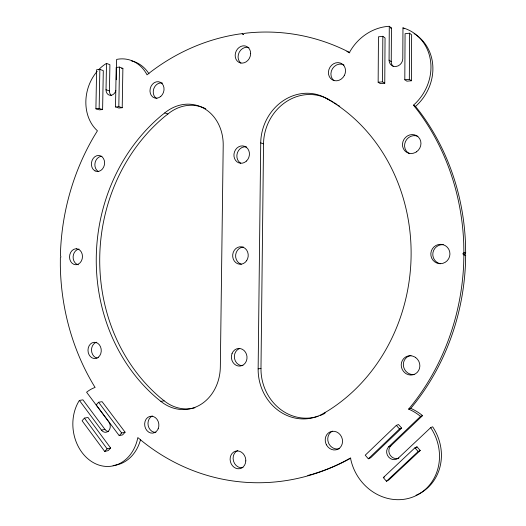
<?xml version="1.0" encoding="UTF-8"?>
<svg xmlns="http://www.w3.org/2000/svg" width="526" height="526" viewBox="0 0 526 526"><rect width="100%" height="100%" fill="white"/><g stroke="black" fill="none" stroke-linecap="round" stroke-linejoin="round"><path stroke-width="0.79" d="M408.623 409.11L410.714 408.38L412.101 408.991A47.866 43.599 60.2 0 1 422.523 415.579L420.498 416.355A48.175 43.842 60.4 0 0 410.017 409.721L408.623 409.11L410.306 407.124A225.522 201.616 -85 0 0 463.669 264.341L463.893 255.018L462.965 253.828L463.899 252.631L463.735 243.321A225.522 201.616 -85 0 0 417.894 110.782L413.475 105.154L414.278 104.45A47.07 42.218 -55.1 0 0 403.948 28.154L402.969 27.871L402.791 58.721A7.357 6.575 -53.5 0 1 395.894 66.493A7.357 6.575 -53.5 0 1 389.076 60.155L389.286 26.3L388.273 26.353A47.07 42.218 -55.1 0 0 349.974 51.528L349.481 52.442L347.43 51.357A225.522 201.616 -85 0 0 247.286 33.013L244.071 33.421L243.117 34.374L242.184 33.657L238.995 34.065A225.522 201.616 -85 0 0 148.72 73.469L147.037 74.83L146.655 74.107A39.871 32.356 -75.3 0 0 117.397 59.267L116.641 59.418L116.285 79.755M393.198 66.407A7.311 6.536 -53.3 0 1 391.239 61.673L391.449 28.029L389.286 26.3M404.81 79.761L405.073 33.723L409.576 33.191L411.641 34.907L411.398 80.754L406.907 81.175L404.81 79.761L409.327 79.341L411.398 80.754M409.327 79.341L409.576 33.191M378.148 82.266L378.45 36.827L382.836 36.314L385.052 37.99L384.762 83.239L380.39 83.647L378.148 82.266L382.54 81.852L384.762 83.239M382.54 81.852L382.836 36.314M318.158 416.25A47.531 43.171 78.4 0 1 260.981 368.437L263.533 143.822A47.13 42.35 -68.7 0 1 285.565 102.156A47.13 42.35 -68.7 0 1 328.645 99.499L333.096 102.031M325.278 412.943L323.378 413.489A47.827 43.382 78.5 0 1 279.628 411.411A47.827 43.382 78.5 0 1 258.141 368.864L260.725 142.894A47.419 42.547 -68.9 0 1 282.87 100.966A47.419 42.547 -68.9 0 1 326.153 98.27L328.645 99.499M102.609 109.546L99.144 108.507L99.848 69.379L96.613 69.761L95.91 108.81L99.381 109.849L102.609 109.546L103.3 70.635L99.848 69.379M115.851 90.603A6.154 4.964 -75 0 1 110.184 95.298A6.154 4.964 -75 0 1 106.028 89.755L106.495 63.409L109.901 64.691L109.441 90.893A6.121 4.944 -74.9 0 0 111.42 95.548M115.51 106.962L116.193 67.473L119.501 67.085L122.887 68.367L122.21 107.718L118.915 108.027L115.51 106.962L118.817 106.653L122.21 107.718M118.817 106.653L119.501 67.085M462.965 253.828L464.741 254.124L465.661 255.307L465.438 264.565A224.168 200.708 -85 0 1 412.391 406.414L410.714 408.38M416.013 495.288A47.866 43.599 60.2 0 0 432.661 426.796L430.649 427.592A48.175 43.842 60.4 0 1 412.759 497.063A48.175 43.842 60.4 0 1 350.494 458.001L344.168 461.466A225.522 201.616 -85 0 1 142.809 441.702L137.832 437.573A40.403 32.809 82.6 0 1 91.853 461.736A40.403 32.809 82.6 0 1 79.354 400.444L82.937 399.839L104.957 429.394A6.227 5.063 82.6 0 0 108.514 431.544M464.741 254.124L465.668 252.934L465.503 243.683A224.168 200.708 -85 0 0 419.906 111.992L415.514 106.397L413.475 105.154M84.423 418.124L82.082 420.747L104.72 451.459L108.224 450.598L110.618 447.988L87.993 417.46L84.423 418.124L107.126 448.836L110.618 447.988M98.572 402.258L96.199 404.915L119.218 435.627L122.67 434.851L125.096 432.201L102.09 401.673L98.572 402.258L121.657 432.964L125.096 432.201M104.72 451.459L107.126 448.836M119.218 435.627L121.657 432.964M396.321 425.37L365.235 455.2L368.325 458.797L370.659 457.758L401.673 428.111L398.498 424.535L396.321 425.37L399.51 428.966L401.673 428.111M368.325 458.797L399.51 428.966M430.689 427.651L398.465 457.975A7.463 6.792 60.5 0 1 388.629 457.068A7.463 6.792 60.5 0 1 388.681 446.784L420.55 416.401M388.681 446.784L390.884 445.818L422.575 415.625M383.303 477.588L414.915 447.823L416.993 446.837L420.228 450.486L388.694 480.06L386.459 481.257L383.303 477.588L384.434 477.003M415.803 447.948L416.993 446.837M386.459 481.257L418.17 451.499L420.228 450.486M415.514 106.397L416.309 105.7A46.775 42.001 -54.9 0 0 416.579 35.235M164.73 112.926L161.502 115.49A177.209 158.129 -85 0 0 157.116 398.36L160.871 401.391A44.71 38.24 84.7 0 0 199.9 404.994A44.71 38.24 84.7 0 0 220.335 366.852L223.208 145.432A44.269 37.629 -76.2 0 0 203.713 108.224A44.269 37.629 -76.2 0 0 164.73 112.926L167.932 113.978A44.013 37.477 -76.2 0 1 205.751 108.79M167.932 113.978L164.71 116.522A176.144 157.419 -85 0 0 160.391 397.787L164.132 400.799A44.454 38.082 84.7 0 0 194.942 407.749M106.495 63.409L105.772 63.837A39.871 32.356 -75.3 0 0 98.467 69.899M323.378 413.489L327.948 410.806A177.071 157.885 -85 0 0 411.115 254.88A177.071 157.885 -85 0 0 330.624 100.808L326.153 98.27M350.803 458.133L346.608 460.428A224.168 200.708 -85 0 1 313.213 473.952M79.38 400.404L101.472 430.13L104.957 429.394M160.871 401.391L164.132 400.799M258.141 368.864L260.981 368.437M121.565 68.518L122.887 68.367M95.91 108.81L99.144 108.507M390.437 28.082L391.449 28.029M463.893 255.018L465.661 255.307M463.899 252.631L465.668 252.934M260.725 142.894L263.533 143.822M106.028 89.755L109.441 90.893M242.184 33.657L243.623 34.44M98.592 171.627L97.875 171.2A8.015 6.529 -79.7 0 1 95.206 162.258A8.015 6.529 -79.7 0 1 101.88 156.242M389.076 60.155L391.239 61.673M402.969 27.871L404.014 28.733M414.915 447.823L418.17 451.499M97.159 71.352A39.871 32.356 -75.3 0 0 96.876 130.29L97.435 130.783L94.187 136.076A225.522 201.616 -85 0 0 60.661 248.39L60.391 255.899L60.977 256.852L60.352 257.825L60.332 265.334A225.522 201.616 -85 0 0 93.944 385.591L95.107 387.438L94.101 387.807A40.403 32.809 82.6 0 0 86.599 392.225L108.843 421.983A6.259 5.082 82.7 0 1 108.698 430.801A6.259 5.082 82.7 0 1 101.472 430.13M414.113 33.592A46.775 42.001 -54.9 0 1 415.974 34.808M155.906 432.372A8.462 7.055 81.2 0 1 148.187 425.58A8.462 7.055 81.2 0 1 152.448 415.967M240.921 63.166A8.791 7.482 -66.8 0 1 239.218 52.265A8.791 7.482 -66.8 0 1 248.936 47.702M398.846 458.107A7.417 6.753 60.3 0 1 390.134 455.108A7.417 6.753 60.3 0 1 390.884 445.818M97.073 358.088A8.094 6.614 87.6 0 1 91.511 350.25A8.094 6.614 87.6 0 1 96.652 342.209M324.562 413.521A47.531 43.171 78.4 0 1 320.327 415.474M240.73 163.198A8.712 7.647 -74.2 0 1 237.423 152.691A8.712 7.647 -74.2 0 1 246.562 146.945M346.917 51.482A224.168 200.708 -85 0 1 349.81 52.896M312.437 474.182A224.168 200.708 -85 0 1 307.782 475.478M409.642 153.717A9.632 8.981 -55.1 0 1 405.526 141.409A9.632 8.981 -55.1 0 1 417.822 136.326M414.12 374.473A9.672 9.185 64.6 0 1 408.452 373.348L407.453 372.697A9.672 9.185 64.6 0 1 403.541 362.592A9.672 9.185 64.6 0 1 411.03 355.458M333.918 80.603A9.29 8.238 -60.3 0 1 332.544 68.551A9.29 8.238 -60.3 0 1 343.971 65.027M242.986 467.607A8.955 7.712 74.6 0 1 233.531 461.19A8.955 7.712 74.6 0 1 237.831 450.499M339.309 448.671A9.429 8.488 68.3 0 1 328.96 443.905L328.467 442.833A9.429 8.488 68.3 0 1 332.373 431.188M78.361 264.802A7.936 6.437 -86 0 1 73.114 256.754A7.936 6.437 -86 0 1 79.078 249.081M334.444 102.859A176.013 157.182 -85 0 1 337.127 104.569M338.455 105.45A176.013 157.182 -85 0 1 339.783 106.344M440.084 263.684A9.646 9.481 -69.1 0 1 432.911 252.809A9.646 9.481 -69.1 0 1 443.227 244.702M242.973 365.662A8.784 7.765 83.4 0 1 234.57 358.739A8.784 7.765 83.4 0 1 239.343 348.639M241.296 264.19A8.705 7.745 -85 0 1 235.674 254.729A8.705 7.745 -85 0 1 243.426 247.069M156.919 98.71A8.324 6.891 -73.3 0 1 153.809 88.624A8.324 6.891 -73.3 0 1 162.508 83.095M131.507 60.871A39.647 32.244 -75.2 0 1 148.963 73.752M140.567 439.486A40.18 32.691 82.6 0 1 115.365 465.175M114.799 465.26A40.18 32.691 82.6 0 1 113.09 465.451M250.639 53.336L250.593 54.428A8.843 7.515 -66.9 0 1 238.574 62.147A8.843 7.515 -66.9 0 1 239.231 47.379A8.843 7.515 -66.9 0 1 250.639 53.336M158.194 428.743L157.761 429.65A8.508 7.081 81.3 0 1 145.584 428.473A8.508 7.081 81.3 0 1 151.501 416.204A8.508 7.081 81.3 0 1 158.194 428.743M344.431 75.303L343.156 77.283A9.35 8.278 -60.5 0 1 330.696 78.565A9.35 8.278 -60.5 0 1 331.544 65.316A9.35 8.278 -60.5 0 1 343.899 65.645L344.471 66.546A9.35 8.278 -60.5 0 1 344.431 75.303M98.355 357.226L97.632 357.733A8.14 6.641 87.7 0 1 87.987 350.171A8.14 6.641 87.7 0 1 97.783 343.32A8.14 6.641 87.7 0 1 98.355 357.226M416.474 151.836L415.441 152.455A9.692 9.034 -55.4 0 1 402.489 144.032A9.692 9.034 -55.4 0 1 416.539 135.642A9.692 9.034 -55.4 0 1 416.474 151.836M76.342 248.772L75.534 248.818A7.975 6.463 -86 0 0 69.537 257.03A7.975 6.463 -86 0 0 75.619 264.709L76.428 264.683A7.975 6.463 -86 0 0 82.477 256.458A7.975 6.463 -86 0 0 76.342 248.772M440.551 263.69L439.348 263.651A9.711 9.54 -69.8 0 1 432.438 248.706A9.711 9.54 -69.8 0 1 448.777 249.271A9.711 9.54 -69.8 0 1 440.551 263.69M95.134 170.93L94.41 170.503A8.061 6.555 -79.7 0 1 94.752 156.801A8.061 6.555 -79.7 0 1 104.608 162.639A8.061 6.555 -79.7 0 1 95.134 170.93M415.672 357.562L414.652 356.917A9.738 9.238 65 0 0 402.462 360.238A9.738 9.238 65 0 0 405.342 373.19L406.355 373.841A9.738 9.238 65 0 0 418.617 370.56A9.738 9.238 65 0 0 415.672 357.562M326.436 444.825L325.942 443.747A9.488 8.528 68.5 0 1 334.47 431.346A9.488 8.528 68.5 0 1 341.262 446.087A9.488 8.528 68.5 0 1 326.436 444.825M245.787 460.907L245.767 459.783A9.008 7.752 74.8 0 0 233.735 451.998A9.008 7.752 74.8 0 0 234.05 467.252A9.008 7.752 74.8 0 0 245.787 460.907M246.444 161.055A8.764 7.68 -74.3 0 0 244.61 146.32A8.764 7.68 -74.3 0 0 233.991 156.353A8.764 7.68 -74.3 0 0 246.444 161.055M232.058 353.479A8.837 7.805 83.5 0 0 240.047 366.07A8.837 7.805 83.5 0 0 245.517 352.262A8.837 7.805 83.5 0 0 232.058 353.479M160.765 96.429A8.37 6.917 -73.4 0 0 160.305 82.266A8.37 6.917 -73.4 0 0 149.976 91.11A8.37 6.917 -73.4 0 0 160.765 96.429M246.609 260.718A8.758 7.778 -85 0 0 241.5 246.819A8.758 7.778 -85 0 0 233.242 258.983A8.758 7.778 -85 0 0 246.609 260.718"/></g></svg>
